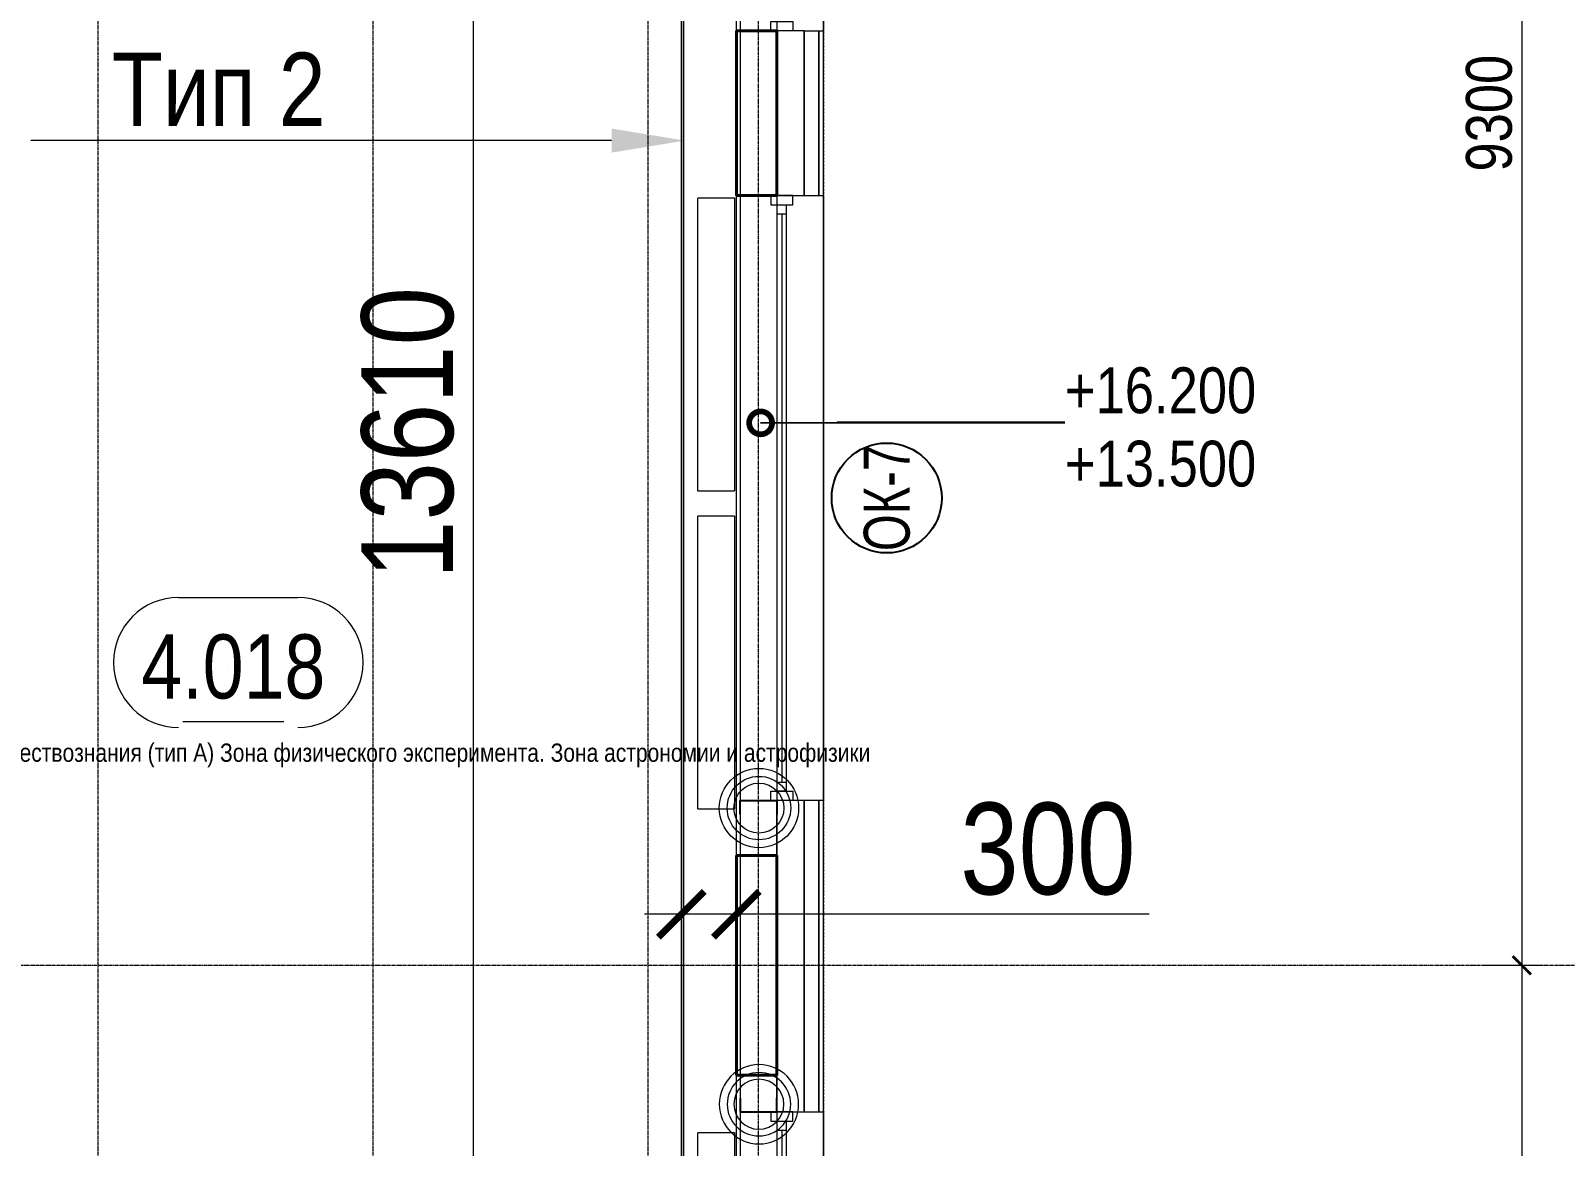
# Model space of a CAD drawing. Header units: millimetres. Extents: x -65509 to 912790, y 446 to 713294.
# Drawn here: x 451332 to 459702, y 531696 to 537783 of the extents above; entities that cross this region are included whole.
import ezdxf
from ezdxf import colors
from ezdxf.entities.mleader import LeaderData, LeaderLine
from ezdxf.enums import TextEntityAlignment as Align
from ezdxf.math import Vec2, Vec3

# ---------------------------------------------------------------- set-up
doc = ezdxf.new("R2010")
doc.units = ezdxf.units.MM
for name, pattern in [('CENTER2', [28.575, 19.05, -3.175, 3.175, -3.175]), ('DASHED', [19.05, 12.7, -6.35]), ('HIDDEN2', [4.7625, 3.175, -1.5875])]:
    doc.linetypes.add(name, pattern=pattern)
doc.layers.get('Defpoints').update_dxf_attribs({"color": 250})
for name, color, linetype, lineweight in [('A-Wall_Материал_Газоблок_Контур', 250, 'Continuous', 0), ('АР_Area', 250, 'Continuous', 5), ('АР_Колонны', 250, 'Continuous', 30), ('АР_Окна', 250, 'Continuous', 5), ('АР_Окна марка', 250, 'Continuous', 9), ('АР_Размеры обшивки', 250, 'Continuous', 5), ('АР_Стены ЖБ', 250, 'Continuous', 35), ('АР_Стены ПЕНОблок', 250, 'Continuous', 20), ('АР_Тонкая', 250, 'Continuous', 5), ('АР_Утеплитель', 250, 'Continuous', 0), ('КМ_Фахверки', 250, 'Continuous', 25), ('Марка окна', 250, 'Continuous', 25), ('Размеры зашивки ГКЛ', 250, 'Continuous', 0), ('РД_Оси_100', 250, 'Continuous', 0), ('РД_Оси_размер', 250, 'Continuous', 0)]:
    doc.layers.add(name, color=color, linetype=linetype, lineweight=lineweight)
doc.layers.add('АР_Делит', color=250, linetype='Continuous', lineweight=0, plot=False)
doc.layers.add('АР_Отопительные приборы', color=1, linetype='HIDDEN2', lineweight=0, true_color=0xff0000)
doc.layers.add('Зашивка радиаторов тип 2 (файерборд 2 слоя_керамогранит)', color=7, linetype='Continuous', lineweight=0, true_color=0xf40101)
doc.styles.add('Arial_09', font='ARIALN.TTF', dxfattribs={"width": 0.9})
doc.styles.add('Isocpeur3', font='isocpeur.ttf')
doc.styles.add('style1', font='ARIALN.TTF')
doc.dimstyles.new('Dim100_ареал', dxfattribs={"dimscale": 100, "dimtxt": 2.5, "dimasz": 1, "dimexe": 1, "dimexo": 1, "dimgap": 0.5, "dimtad": 1, "dimzin": 12, "dimdsep": 46, "dimtxsty": 'style1', "dimblk": 'ARCHTICK', "dimcen": 1, "dimdle": 1, "dimclrd": 256, "dimclre": 256, "dimaunit": 1, "dimadec": 0, "dimazin": 3, "dimtfac": 1, "dimtmove": 1, "dimatfit": 3, "dimldrblk": 'OPEN30', "dimfxl": 4, "dimfxlon": 1, "dimtolj": 1, "dimtzin": 0, "dimlwd": 9, "dimlwe": 9, "dimarcsym": 0})
doc.dimstyles.new('Dim200_ареал', dxfattribs={"dimscale": 100, "dimtxt": 5, "dimasz": 2.5, "dimexe": 2, "dimexo": 2, "dimgap": 1, "dimtad": 1, "dimzin": 12, "dimdsep": 46, "dimtxsty": 'style1', "dimblk": 'ARCHTICK', "dimcen": 3, "dimdle": 2, "dimclrd": 256, "dimclre": 256, "dimaunit": 1, "dimadec": 0, "dimazin": 3, "dimtfac": 1, "dimtmove": 1, "dimatfit": 3, "dimldrblk": 'OPEN30', "dimfxl": 5, "dimfxlon": 1, "dimtolj": 1, "dimtzin": 0, "dimlwd": 9, "dimlwe": 9, "dimarcsym": 0})

# ---------------------------------------------------------------- blocks, each defined once
blk = doc.blocks.new('_DotSmall')
at = {"color": 0, "linetype": 'ByBlock', "const_width": 0.5}
blk.add_lwpolyline([(-0.0625, 0, 1), (0.0625, 0, 1)], format="xyb", close=True, dxfattribs=at)
blk = doc.blocks.new('Ф_пеноблок 200')
at = {"layer": 'АР_Делит', "color": 1}
for radius in [216.3, 173, 136.2]:
    blk.add_circle((103.4, -41.9), radius, dxfattribs=at)
at = {"layer": 'КМ_Фахверки'}
blk.add_lwpolyline([(0, -75), (0, 0), (200, 0), (200, -75)], dxfattribs=at)
blk = doc.blocks.new('_ArchTick')
at = {"color": 0, "linetype": 'ByBlock', "const_width": 0.15}
blk.add_lwpolyline([(-0.5, -0.5), (0.5, 0.5)], dxfattribs=at)
blk = doc.blocks.new('*D214')
at = {"layer": 'Defpoints', "color": 0, "transparency": 16777216}
for p in [(68364, 35700), (68364, 26400), (69864, 26400)]:
    blk.add_point(p, dxfattribs=at)
at = {"layer": 'РД_Оси_размер', "color": 0, "lineweight": 5, "transparency": 16777216}
for p, q in [((69864, 35800), (69864, 26300)), ((69664, 35700), (69964, 35700)), ((69664, 26400), (69964, 26400))]:
    blk.add_line(p, q, dxfattribs=at)
at = {"layer": 'РД_Оси_размер', "color": 0, "lineweight": 5, "transparency": 16777216, "xscale": 100, "yscale": 100, "zscale": 100}
for p, rotation in [((69864, 35700), 90), ((69864, 26400), 270)]:
    blk.add_blockref('_ArchTick', p, dxfattribs=dict(at, rotation=rotation))
at = {"layer": 'РД_Оси_размер', "color": 0, "transparency": 16777216, "insert": (69686.4, 31050), "char_height": 250, "attachment_point": 5, "rotation": 90, "style": 'style1'}
blk.add_mtext('\\A1;9300', dxfattribs=at)
blk = doc.blocks.new('_Open30')
at = {"color": 0, "linetype": 'ByBlock', "lineweight": -2}
for p, q in [((-1, 0.268), (0, 0)), ((0, 0), (-1, -0.268)), ((0, 0), (-1, 0))]:
    blk.add_line(p, q, dxfattribs=at)
blk = doc.blocks.new('*D202')
at = {"layer": 'Defpoints', "color": 0, "transparency": 16777216}
for p in [(68364, 26400), (68364, 21300), (69864, 21300)]:
    blk.add_point(p, dxfattribs=at)
at = {"layer": 'РД_Оси_размер', "color": 0, "lineweight": 5, "transparency": 16777216}
for p, q in [((69864, 26500), (69864, 21200)), ((69664, 26400), (69964, 26400)), ((69664, 21300), (69964, 21300))]:
    blk.add_line(p, q, dxfattribs=at)
at = {"layer": 'РД_Оси_размер', "color": 0, "lineweight": 5, "transparency": 16777216, "xscale": 100, "yscale": 100, "zscale": 100}
for p, rotation in [((69864, 26400), 90), ((69864, 21300), 270)]:
    blk.add_blockref('_ArchTick', p, dxfattribs=dict(at, rotation=rotation))
at = {"layer": 'РД_Оси_размер', "color": 0, "transparency": 16777216, "insert": (69686.4, 23850), "char_height": 250, "attachment_point": 5, "rotation": 90, "style": 'style1'}
blk.add_mtext('\\A1;5100', dxfattribs=at)
blk = doc.blocks.new('Bottom_L_1600')
at = {"layer": 'АР_Отопительные приборы'}
blk.add_lwpolyline([(800, -100), (-800, -100), (-800, 100), (800, 100)], close=True, dxfattribs=at)
blk = doc.blocks.new('Bottom_L_1200')
at = {"layer": 'АР_Отопительные приборы'}
blk.add_lwpolyline([(600, -100), (-600, -100), (-600, 100), (600, 100)], close=True, dxfattribs=at)
blk = doc.blocks.new('*D693')
at = {"layer": 'Defpoints', "color": 0, "lineweight": 25, "transparency": 16777216}
for p in [(454880.9, 532961.8), (454880.9, 532716.8), (455180.9, 532716.8)]:
    blk.add_point(p, dxfattribs=at)
at = {"layer": 'АР_Размеры обшивки', "lineweight": 9, "transparency": 16777216}
for p, q in [((454880.9, 532916.8), (454880.9, 533161.8)), ((455180.9, 532916.8), (455180.9, 533161.8)), ((455380.9, 532961.8), (454680.9, 532961.8)), ((457432, 532961.8), (455180.9, 532961.8))]:
    blk.add_line(p, q, dxfattribs=at)
at = {"layer": 'АР_Размеры обшивки', "lineweight": 9, "transparency": 16777216, "xscale": 250, "yscale": 250, "zscale": 250, "rotation": 180}
blk.add_blockref('_ArchTick', (454880.9, 532961.8), dxfattribs=at)
at = {"layer": 'АР_Размеры обшивки', "lineweight": 9, "transparency": 16777216, "xscale": 250, "yscale": 250, "zscale": 250}
blk.add_blockref('_ArchTick', (455180.9, 532961.8), dxfattribs=at)
at = {"layer": 'АР_Размеры обшивки', "color": 0, "transparency": 16777216, "insert": (456879.9, 533317.1), "char_height": 500, "attachment_point": 5, "style": 'style1'}
blk.add_mtext('\\A1;300', dxfattribs=at)
blk = doc.blocks.new('*D694')
at = {"layer": 'Defpoints', "color": 0, "lineweight": 25, "transparency": 16777216}
for p in [(454073.9, 542393.3), (453744.9, 528783.3), (454086.4, 528783.3)]:
    blk.add_point(p, dxfattribs=at)
at = {"layer": 'АР_Размеры обшивки', "lineweight": 9, "transparency": 16777216}
for p, q in [((453744.9, 542593.3), (453744.9, 528583.3)), ((453873.9, 542393.3), (453544.9, 542393.3)), ((453886.4, 528783.3), (453544.9, 528783.3))]:
    blk.add_line(p, q, dxfattribs=at)
at = {"layer": 'АР_Размеры обшивки', "lineweight": 9, "transparency": 16777216, "xscale": 250, "yscale": 250, "zscale": 250}
for p, rotation in [((453744.9, 542393.3), 90), ((453744.9, 528783.3), 270)]:
    blk.add_blockref('_ArchTick', p, dxfattribs=dict(at, rotation=rotation))
at = {"layer": 'АР_Размеры обшивки', "color": 0, "transparency": 16777216, "insert": (453389.6, 535588.3), "char_height": 500, "attachment_point": 5, "rotation": 90, "style": 'style1'}
blk.add_mtext('\\A1;13610', dxfattribs=at)
blk = doc.blocks.new('MOK-МаркаПом_овал_ареал')
for p, q in [((-2.986, 3.764), (3.522, 3.764)), ((-2.75, -3), (2.75, -3))]:
    blk.add_line(p, q)
for centre, radius, start, end in [((-2.986, 0.215), 3.55, 90, 270), ((3.522, 0.215), 3.55, 270, 90), ((-7.411, 0), 7.161, 0, 0.00095)]:
    blk.add_arc(centre, radius, start, end)
at = {"color": 0, "style": 'style1'}
blk.add_attdef('АР-ПОМЕЩЕНИЕ:НОМЕР', text='', height=3, dxfattribs=at).set_placement((0.261, 0), align=Align.MIDDLE)
blk = doc.blocks.new('МОК-Наименование')
at = {"layer": 'Defpoints'}
blk.add_circle((0, 0), 3, dxfattribs=at)
at = {"color": 0, "linetype": 'ByBlock', "lineweight": -2, "style": 'Isocpeur3', "width": 0.8, "flags": 4}
blk.add_attdef('АР-ОКНО:НАИМЕНОВАНИЕ', text='', height=2.5, dxfattribs=at).set_placement((0, 0), align=Align.MIDDLE)
blk = doc.blocks.new('СОШ_2200_АР_ОСИ_М100_28.05.24')
at = {"layer": 'АР_Делит', "color": 5, "linetype": 'DASHED'}
blk.add_lwpolyline([(114955, 135155), (114955, -355), (93595.036, -355), (93595.036, 13855), (94145, 13855), (94145, 68320), (66055, 68320), (66055, 13857.73), (83455, 13857.73), (83455, -355), (45245, -355), (45245, 13145), (44695, 13145), (44695, 26755), (45245, 26755), (45245, 68320), (20455, 68320), (20455, 26755), (27955, 26755), (27955, 13145), (-355, 13145), (-355, 100855), (37145, 100855), (37145, 129155)], dxfattribs=at)
at = {"layer": 'РД_Оси_100', "linetype": 'CENTER2'}
for p, q in [((63600, -6155), (63600, 139938.679)), ((65100, -6155), (65100, 139938.679)), ((62100, -6155), (62100, 73302.739)), ((43327.994, 26400), (71363.995, 26400))]:
    blk.add_line(p, q, dxfattribs=at)
blk.add_lwpolyline([(65700, -6155), (65700, 139938.679)], dxfattribs=at)
at = {"layer": 'РД_Оси_размер'}
for base, p1, p2, picture, middle in [((69863.995, 26400), (68363.995, 35700), (68363.995, 26400), '*D214', (69686.352, 31050)), ((69863.995, 21300), (68363.995, 26400), (68363.995, 21300), '*D202', (69686.352, 23850))]:
    dim = blk.add_linear_dim(base=base, p1=p1, p2=p2, angle=90, dimstyle='Dim100_ареал', dxfattribs=at)
    dim.commit()
    dim.dimension.update_dxf_attribs({"geometry": picture, "text_midpoint": middle})

msp = doc.modelspace()

# ---------------------------------------------------------------- linework, layer by layer
at = {"layer": 'A-Wall_Материал_Газоблок_Контур', "linetype": 'Continuous', "lineweight": 0}
for p, q in [((455200.882, 538983.318), (455200.882, 537783.318)), ((455655.882, 537783.318), (455655.882, 538983.318)), ((455200.882, 531883.318), (455200.882, 529183.318)), ((455655.882, 529183.318), (455655.882, 531883.318))]:
    msp.add_line(p, q, dxfattribs=at)
at = {"layer": 'АР_Колонны', "linetype": 'HIDDEN2', "lineweight": 25}
for p, q in [((455180.882, 537783.318), (455400.882, 537783.318)), ((455180.882, 536883.318), (455180.882, 537783.318)), ((455400.882, 537783.318), (455400.882, 536883.318)), ((455400.882, 536883.318), (455180.882, 536883.318)), ((455180.882, 533283.318), (455400.882, 533283.318)), ((455180.882, 532083.318), (455180.882, 533283.318)), ((455400.882, 533283.318), (455400.882, 532083.318)), ((455400.882, 532083.318), (455180.882, 532083.318))]:
    msp.add_line(p, q, dxfattribs=at)
at = {"layer": 'АР_Колонны', "linetype": 'Continuous', "lineweight": 35}
for p, q in [((455400.882, 537783.318), (455180.882, 537783.318)), ((455180.882, 537783.318), (455180.882, 536883.318)), ((455400.882, 536883.318), (455400.882, 537783.318)), ((455180.882, 536883.318), (455400.882, 536883.318)), ((455400.882, 533283.318), (455180.882, 533283.318)), ((455180.882, 533283.318), (455180.882, 532083.318)), ((455400.882, 532083.318), (455400.882, 533283.318)), ((455180.882, 532083.318), (455400.882, 532083.318))]:
    msp.add_line(p, q, dxfattribs=at)
at = {"layer": 'АР_Окна', "linetype": 'Continuous', "lineweight": 5}
for p, q in [((455200.882, 538983.318), (455200.882, 537783.318)), ((455655.882, 538983.318), (455655.882, 537783.318)), ((455403.382, 536783.318), (455453.382, 536783.318)), ((455403.382, 533683.318), (455453.382, 533683.318)), ((455200.882, 531883.318), (455200.882, 529183.318)), ((455655.882, 531883.318), (455655.882, 529183.318)), ((455403.382, 531783.318), (455453.382, 531783.318)), ((455428.382, 531783.318), (455428.382, 529283.318))]:
    msp.add_line(p, q, dxfattribs=at)
for points in [[(455488.382, 537833.318), (455488.382, 537783.318), (455368.382, 537783.318), (455368.382, 537833.318)], [(455488.382, 536833.318), (455488.382, 536883.318), (455368.382, 536883.318), (455368.382, 536833.318)], [(455488.382, 533633.318), (455488.382, 533583.318), (455368.382, 533583.318), (455368.382, 533633.318)], [(455488.382, 531833.318), (455488.382, 531883.318), (455368.382, 531883.318), (455368.382, 531833.318)], [(455403.382, 531833.318), (455453.382, 531833.318), (455453.382, 529233.318), (455403.382, 529233.318)]]:
    msp.add_lwpolyline(points, close=True, dxfattribs=at)
at = {"layer": 'АР_Стены ЖБ', "linetype": 'Continuous', "lineweight": 40}
for p, q in [((455400.882, 537783.318), (455180.882, 537783.318)), ((455180.882, 537783.318), (455180.882, 536883.318)), ((455400.882, 536883.318), (455400.882, 537783.318)), ((455180.882, 536883.318), (455400.882, 536883.318)), ((455400.882, 533283.318), (455180.882, 533283.318)), ((455180.882, 533283.318), (455180.882, 532083.318)), ((455400.882, 532083.318), (455400.882, 533283.318)), ((455180.882, 532083.318), (455400.882, 532083.318))]:
    msp.add_line(p, q, dxfattribs=at)
at = {"layer": 'АР_Стены ПЕНОблок', "linetype": 'Continuous', "lineweight": 20}
for p, q in [((455400.882, 537783.318), (455200.882, 537783.318)), ((455200.882, 537783.318), (455200.882, 536883.318)), ((455400.882, 536883.318), (455400.882, 537783.318)), ((455200.882, 536883.318), (455400.882, 536883.318)), ((455400.882, 533583.318), (455200.882, 533583.318)), ((455200.882, 533583.318), (455200.882, 531883.318)), ((455400.882, 531883.318), (455400.882, 533583.318)), ((455200.882, 531883.318), (455400.882, 531883.318))]:
    msp.add_line(p, q, dxfattribs=at)
at = {"layer": 'АР_Тонкая', "linetype": 'Continuous', "lineweight": 5}
for p, q in [((455550.882, 537783.318), (455655.882, 537783.318)), ((455550.882, 537783.318), (455550.882, 536883.318)), ((455630.882, 536883.318), (455630.882, 537783.318)), ((455630.882, 537783.318), (455630.882, 536883.318)), ((455655.882, 536883.318), (455655.882, 537783.318)), ((455550.882, 536883.318), (455630.882, 536883.318)), ((455630.882, 536883.318), (455655.882, 536883.318)), ((455630.882, 533583.318), (455550.882, 533583.318)), ((455550.882, 533583.318), (455550.882, 531883.318)), ((455630.882, 531883.318), (455630.882, 533583.318)), ((455655.882, 533583.318), (455630.882, 533583.318)), ((455630.882, 533583.318), (455630.882, 531883.318)), ((455655.882, 531883.318), (455655.882, 533583.318)), ((455550.882, 531883.318), (455655.882, 531883.318))]:
    msp.add_line(p, q, dxfattribs=at)
at = {"layer": 'АР_Утеплитель', "linetype": 'Continuous', "lineweight": 0}
for p, q in [((455550.882, 537783.318), (455400.882, 537783.318)), ((455400.882, 537783.318), (455400.882, 536883.318)), ((455550.882, 536883.318), (455550.882, 537783.318)), ((455400.882, 536883.318), (455550.882, 536883.318)), ((455550.882, 533583.318), (455400.882, 533583.318)), ((455400.882, 533583.318), (455400.882, 531883.318)), ((455550.882, 531883.318), (455550.882, 533583.318)), ((455400.882, 531883.318), (455550.882, 531883.318))]:
    msp.add_line(p, q, dxfattribs=at)
at = {"layer": 'Зашивка радиаторов тип 2 (файерборд 2 слоя_керамогранит)', "linetype": 'Continuous', "lineweight": 0}
for p, q in [((454880.882, 542393.318), (454880.882, 528783.318)), ((454893.382, 542393.318), (454893.382, 528783.318)), ((454893.382, 528783.318), (454893.382, 542393.318)), ((455180.882, 528783.318), (455180.882, 542393.318))]:
    msp.add_line(p, q, dxfattribs=at)

# ---------------------------------------------------------------- block references
at = {"layer": 'АР_Area', "linetype": 'Continuous', "lineweight": 5}
ref = msp.add_blockref('MOK-МаркаПом_овал_ареал', (452437.477, 534314.086), dxfattribs=dict(at, xscale=100, yscale=100, zscale=100))
ref.add_attrib('АР-ПОМЕЩЕНИЕ:НОМЕР', '4.018', dxfattribs={"layer": '0', "color": 0, "height": 350, "style": 'style1'}).set_placement((452437.477, 534314.086), align=Align.MIDDLE)
ref.add_attrib('АР-ПОМЕЩЕНИЕ:НАИМЕНОВАНИЕ', 'Специализированный учебный кабинет естествознания (тип А) Зона физического эксперимента. Зона астрономии и астрофизики', dxfattribs={"layer": 'Defpoints', "color": 2, "height": 100, "style": 'style1'}).set_placement((452428.061, 533832.693), align=Align.MIDDLE)
at = {"layer": 'АР_Отопительные приборы', "rotation": 89.99999999999999}
for name, p in [('Bottom_L_1600', (455070.882, 536071.215)), ('Bottom_L_1600', (455070.882, 534335.962)), ('Bottom_L_1200', (455070.882, 531171.215))]:
    msp.add_blockref(name, p, dxfattribs=at)
at = {"layer": 'КМ_Фахверки'}
msp.add_blockref('Ф_пеноблок 200', (455200.882, 533583.318), dxfattribs=at)
msp.add_blockref('Ф_пеноблок 200', (455200.882, 533583.318), dxfattribs=at)
at = {"layer": 'КМ_Фахверки', "xscale": -1, "rotation": 180}
for p in [(455200.882, 531883.319), (455200.882, 531883.318)]:
    msp.add_blockref('Ф_пеноблок 200', p, dxfattribs=at)

# ---------------------------------------------------------------- dimensions: what is measured, and where the dimension line sits
at = {"layer": 'АР_Размеры обшивки'}
dim = msp.add_linear_dim(base=(453744.881, 528783.318), p1=(454073.881, 542393.318), p2=(454086.382, 528783.318), angle=90, dimstyle='Dim200_ареал', override={"dimdec": 0}, dxfattribs=at)
dim.commit()
dim.dimension.update_dxf_attribs({"geometry": '*D694', "text_midpoint": (453389.594, 535588.318)})
dim = msp.add_linear_dim(base=(454880.881, 532961.781), p1=(455180.881, 532716.781), p2=(454880.881, 532716.781), dimstyle='Dim200_ареал', override={"dimdec": 0}, dxfattribs=at)
dim.commit()
dim.dimension.update_dxf_attribs({"geometry": '*D693', "text_midpoint": (456879.882, 533269.781), "dimtype": 160})

# ---------------------------------------------------------------- leaders
at = {"layer": 'Марка окна', "lineweight": 0, "ltscale": 20}
ml = msp.add_multileader_mtext('Standard', dxfattribs=at)
ml.set_content('+16.200\\P+13.500', color=256, style='style1')
ml.set_leader_properties(color=256, linetype='ByLayer', lineweight=-1)
ml.set_arrow_properties(name='DOTSMALL')
ml.build(insert=Vec2(0, 0))
ml.multileader.update_dxf_attribs({"text_left_attachment_type": 6, "text_right_attachment_type": 6, "dogleg_length": 200, "arrow_head_size": 250})
ctx = ml.context
ctx.base_point, ctx.char_height, ctx.arrow_head_size, ctx.landing_gap_size, ctx.plane_origin = Vec3(456973.137, 535645.954), 250, 250, 0, Vec3(457368.114, 534961.427)
ctx.left_attachment, ctx.right_attachment = 6, 6
notes = []
notes.append((ctx, [(1, (1, 1, 0), (455911.532, 535645.954), (1, 0), 1061.605, [(0, [(455313.418, 535643.284)], 0, [])])]))
ctx.mtext.insert, ctx.mtext.line_spacing_factor, ctx.mtext.flow_direction = Vec3(456973.137, 535945.954), 0.96, 5
ctx.mtext.has_bg_fill, ctx.mtext.bg_color, ctx.mtext.bg_scale_factor, ctx.mtext.bg_transparency, ctx.mtext.use_window_bg_color = 1, -1027028792, 1.5, 0, 1
at = {"layer": 'Размеры зашивки ГКЛ'}
ml = msp.add_multileader_mtext('Standard', dxfattribs=at)
ml.set_content('\\pxsm1;Тип 2 ', color=(0, 0, 138), style='style1')
ml.set_leader_properties(color=256, linetype='ByLayer', lineweight=9)
ml.build(insert=Vec2(0, 0))
ml.multileader.update_dxf_attribs({"has_dogleg": 0, "text_left_attachment_type": 6, "text_right_attachment_type": 6, "text_bottom_attachment_type": 10, "dogleg_length": 25, "arrow_head_size": 400})
ctx = ml.context
ctx.base_point, ctx.char_height, ctx.arrow_head_size, ctx.landing_gap_size, ctx.plane_origin = Vec3(451723.582, 537183.507), 400, 400, 50, Vec3(445471.298, 544154.071)
ctx.left_attachment, ctx.right_attachment, ctx.top_attachment = 6, 6, 10
notes.append((ctx, [(1, (1, 1, 0), (452979.551, 537183.507), (-1, 0), 25, [(1, [(454900.174, 537183.507)], 0, [])])]))
ctx.mtext.insert, ctx.mtext.width, ctx.mtext.defined_height, ctx.mtext.line_spacing_factor, ctx.mtext.flow_direction = Vec3(451773.582, 537663.507), 1668.44707, 600, 0.3, 5
for ctx, leaders in notes:
    for number, flags, end, landing, length, lines in leaders:
        leader = LeaderData()
        leader.index, (leader.has_last_leader_line, leader.has_dogleg_vector, leader.attachment_direction) = number, flags
        leader.last_leader_point, leader.dogleg_vector, leader.dogleg_length = Vec3(end), Vec3(landing), length
        for number, points, colour, breaks in lines:
            line = LeaderLine()
            line.index, line.vertices, line.color, line.breaks = number, Vec3.list(points), colors.encode_raw_color(colour), breaks
            leader.lines.append(line)
        ctx.leaders.append(leader)

# ---------------------------------------------------------------- next in the draw order: linework, layer by layer
at = {"layer": 'A-Wall_Материал_Газоблок_Контур', "linetype": 'Continuous', "lineweight": 0}
for p, q in [((455200.882, 536883.318), (455200.882, 533583.318)), ((455655.882, 533583.318), (455655.882, 536883.318))]:
    msp.add_line(p, q, dxfattribs=at)
at = {"layer": 'АР_Окна', "linetype": 'Continuous', "lineweight": 5}
for p, q in [((455200.882, 536883.318), (455200.882, 533583.318)), ((455655.882, 536883.318), (455655.882, 533583.318)), ((455428.382, 536783.318), (455428.382, 533683.318))]:
    msp.add_line(p, q, dxfattribs=at)
msp.add_lwpolyline([(455403.382, 536833.318), (455453.382, 536833.318), (455453.382, 533633.318), (455403.382, 533633.318)], close=True, dxfattribs=at)
at = {"layer": 'КМ_Фахверки', "lineweight": 5}
msp.add_lwpolyline([(484000.882, 574858.318), (455400.882, 574858.318), (455400.882, 519883.318), (484000.882, 519883.318), (484000.882, 574858.318)], dxfattribs=at)

# ---------------------------------------------------------------- next in the draw order: block references
at = {"layer": 'АР_Окна марка', "linetype": 'Continuous', "lineweight": 9}
ref = msp.add_blockref('МОК-Наименование', (456000.882, 535233.318), dxfattribs=dict(at, xscale=100, yscale=100, zscale=100, rotation=90))
ref.add_attrib('АР-ОКНО:НАИМЕНОВАНИЕ', 'ОК-7', dxfattribs={"layer": '0', "color": 0, "linetype": 'ByBlock', "lineweight": -2, "height": 250, "rotation": 90, "style": 'Arial_09', "width": 0.9}).set_placement((456000.882, 535233.318), align=Align.MIDDLE)
at = {"layer": 'РД_Оси_100'}
msp.add_blockref('СОШ_2200_АР_ОСИ_М100_28.05.24', (389600.882, 506283.318), dxfattribs=at)

doc.saveas('drawing.dxf')
